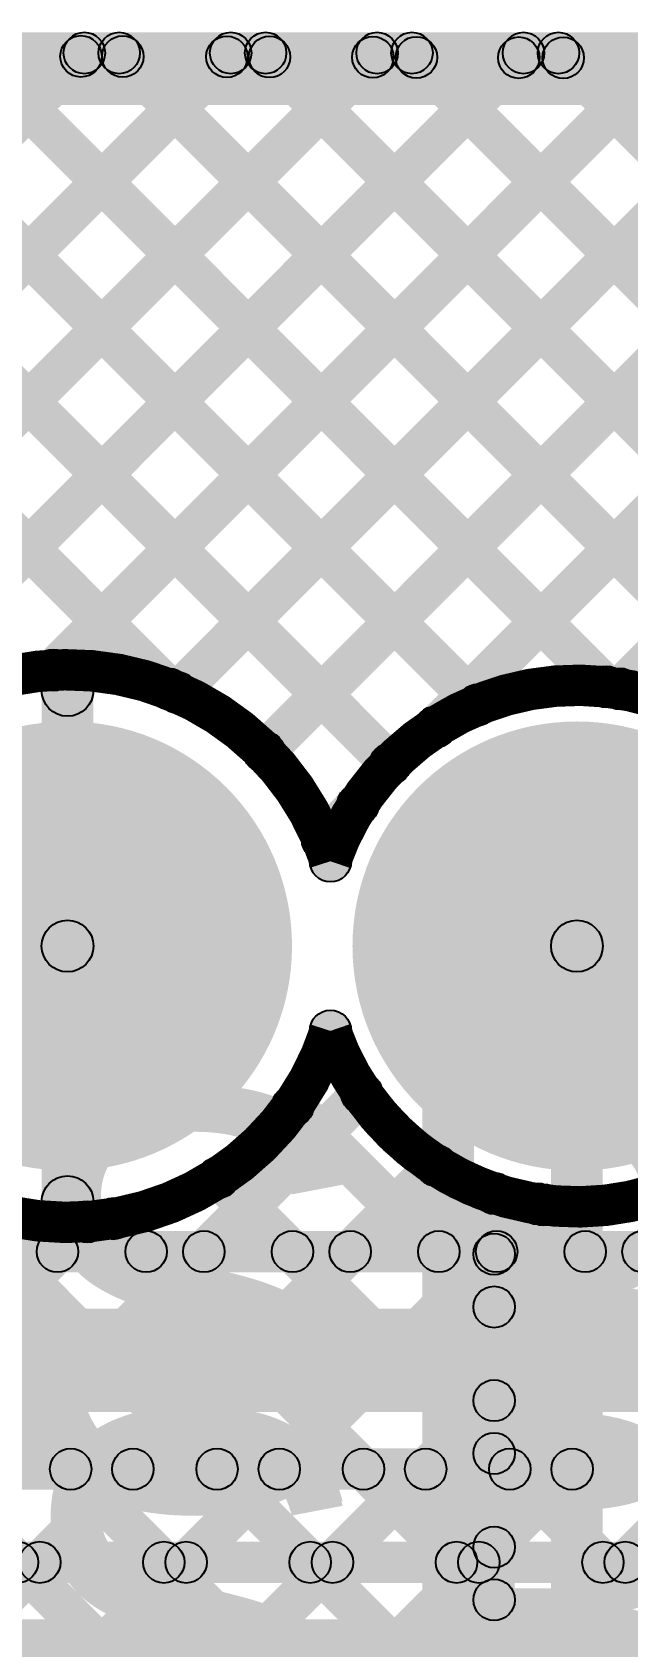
# Model space of a CAD drawing. Header units: millimetres. Extents: x 2.38 to 5.72, y -0.36 to 1.72.
# Drawn here: x 4.8378 to 4.9528, y 0.2097 to 0.5215 of the extents above; entities that cross this region are included whole.
import ezdxf

# ---------------------------------------------------------------- set-up
doc = ezdxf.new("R2010")
doc.units = ezdxf.units.MM
doc.header["$MEASUREMENT"] = 0
for name, color, linetype in [('BottomLayer', 5, 'Continuous'), ('BottomSolder', 6, 'Continuous'), ('Mechanical1', 6, 'Continuous'), ('MultiLayer', 9, 'Continuous'), ('PadHoleLayer', 156, 'Continuous'), ('TopLayer', 1, 'Continuous'), ('TopOverlay', 2, 'Continuous'), ('TopPaste', 8, 'Continuous'), ('TopSolder', 216, 'Continuous')]:
    doc.layers.add(name, color=color, linetype=linetype)

# ---------------------------------------------------------------- blocks, each defined once
blk = doc.blocks.new('S______B______3')
at = {"layer": 'TopLayer'}
for points in [[(-0.045, -0.0175), (-0.045, 0.0175), (-0.015, 0.0175), (-0.015, -0.0175)], [(0.015, -0.0175), (0.015, 0.0175), (0.045, 0.0175), (0.045, -0.0175)]]:
    blk.add_hatch(color=1, dxfattribs=at).paths.add_polyline_path(points)
at = {"layer": 'TopOverlay'}
h = blk.add_hatch(color=2, dxfattribs=at)
edge = h.paths.add_edge_path()
edge.add_arc((-0.05, 0.022), 0.0025, 0, 360)
h = blk.add_hatch(color=2, dxfattribs=at)
edge = h.paths.add_edge_path()
edge.add_arc((-0.05, 0.022), 0.0025, 0, 360)
for points in [[(-0.0525, 0.022), (-0.0475, 0.022), (-0.0475, -0.022), (-0.0525, -0.022)], [(0.05, 0.0245), (0.05, 0.0195), (-0.05, 0.0195), (-0.05, 0.0245)], [(0.0475, 0.022), (0.0525, 0.022), (0.0525, -0.022), (0.0475, -0.022)], [(0.05, -0.0195), (0.05, -0.0245), (-0.05, -0.0245), (-0.05, -0.0195)]]:
    blk.add_hatch(color=2, dxfattribs=at).paths.add_polyline_path(points)
h = blk.add_hatch(color=2, dxfattribs=at)
edge = h.paths.add_edge_path()
edge.add_arc((0.05, 0.022), 0.0025, 0, 360)
h = blk.add_hatch(color=2, dxfattribs=at)
edge = h.paths.add_edge_path()
edge.add_arc((0.05, 0.022), 0.0025, 0, 360)
h = blk.add_hatch(color=2, dxfattribs=at)
edge = h.paths.add_edge_path()
edge.add_arc((-0.05, -0.022), 0.0025, 0, 360)
h = blk.add_hatch(color=2, dxfattribs=at)
edge = h.paths.add_edge_path()
edge.add_arc((-0.05, -0.022), 0.0025, 0, 360)
h = blk.add_hatch(color=2, dxfattribs=at)
edge = h.paths.add_edge_path()
edge.add_arc((0.05, -0.022), 0.0025, 0, 360)
h = blk.add_hatch(color=2, dxfattribs=at)
edge = h.paths.add_edge_path()
edge.add_arc((0.05, -0.022), 0.0025, 0, 360)
at = {"layer": 'TopPaste'}
for points in [[(-0.045, -0.0175), (-0.045, 0.0175), (-0.015, 0.0175), (-0.015, -0.0175)], [(0.015, -0.0175), (0.015, 0.0175), (0.045, 0.0175), (0.045, -0.0175)]]:
    blk.add_hatch(color=8, dxfattribs=at).paths.add_polyline_path(points)
at = {"layer": 'TopSolder'}
for points in [[(-0.049, -0.0215), (-0.049, 0.0215), (-0.011, 0.0215), (-0.011, -0.0215)], [(0.011, -0.0215), (0.011, 0.0215), (0.049, 0.0215), (0.049, -0.0215)]]:
    blk.add_hatch(color=216, dxfattribs=at).paths.add_polyline_path(points)
at = {"layer": 'TopOverlay'}
for centre in [(-0.05, 0.022), (-0.05, 0.022), (0.05, 0.022), (0.05, 0.022), (-0.05, -0.022), (-0.05, -0.022), (0.05, -0.022), (0.05, -0.022)]:
    blk.add_circle(centre, 0.0025, dxfattribs=at)
blk.add_text('SB2', height=0.08, rotation=-180, dxfattribs=at).set_placement((0.195, 0.02799))
blk = doc.blocks.new('S______B______4')
at = {"layer": 'TopLayer'}
for points in [[(-0.045, -0.0175), (-0.045, 0.0175), (-0.015, 0.0175), (-0.015, -0.0175)], [(0.015, -0.0175), (0.015, 0.0175), (0.045, 0.0175), (0.045, -0.0175)]]:
    blk.add_hatch(color=1, dxfattribs=at).paths.add_polyline_path(points)
at = {"layer": 'TopOverlay'}
h = blk.add_hatch(color=2, dxfattribs=at)
edge = h.paths.add_edge_path()
edge.add_arc((-0.05, 0.022), 0.0025, 0, 360)
h = blk.add_hatch(color=2, dxfattribs=at)
edge = h.paths.add_edge_path()
edge.add_arc((-0.05, 0.022), 0.0025, 0, 360)
for points in [[(-0.0525, 0.022), (-0.0475, 0.022), (-0.0475, -0.022), (-0.0525, -0.022)], [(0.05, 0.0245), (0.05, 0.0195), (-0.05, 0.0195), (-0.05, 0.0245)], [(0.0475, 0.022), (0.0525, 0.022), (0.0525, -0.022), (0.0475, -0.022)], [(0.05, -0.0195), (0.05, -0.0245), (-0.05, -0.0245), (-0.05, -0.0195)]]:
    blk.add_hatch(color=2, dxfattribs=at).paths.add_polyline_path(points)
h = blk.add_hatch(color=2, dxfattribs=at)
edge = h.paths.add_edge_path()
edge.add_arc((0.05, 0.022), 0.0025, 0, 360)
h = blk.add_hatch(color=2, dxfattribs=at)
edge = h.paths.add_edge_path()
edge.add_arc((0.05, 0.022), 0.0025, 0, 360)
h = blk.add_hatch(color=2, dxfattribs=at)
edge = h.paths.add_edge_path()
edge.add_arc((-0.05, -0.022), 0.0025, 0, 360)
h = blk.add_hatch(color=2, dxfattribs=at)
edge = h.paths.add_edge_path()
edge.add_arc((-0.05, -0.022), 0.0025, 0, 360)
h = blk.add_hatch(color=2, dxfattribs=at)
edge = h.paths.add_edge_path()
edge.add_arc((0.05, -0.022), 0.0025, 0, 360)
h = blk.add_hatch(color=2, dxfattribs=at)
edge = h.paths.add_edge_path()
edge.add_arc((0.05, -0.022), 0.0025, 0, 360)
at = {"layer": 'TopPaste'}
for points in [[(-0.045, -0.0175), (-0.045, 0.0175), (-0.015, 0.0175), (-0.015, -0.0175)], [(0.015, -0.0175), (0.015, 0.0175), (0.045, 0.0175), (0.045, -0.0175)]]:
    blk.add_hatch(color=8, dxfattribs=at).paths.add_polyline_path(points)
at = {"layer": 'TopSolder'}
for points in [[(-0.049, -0.0215), (-0.049, 0.0215), (-0.011, 0.0215), (-0.011, -0.0215)], [(0.011, -0.0215), (0.011, 0.0215), (0.049, 0.0215), (0.049, -0.0215)]]:
    blk.add_hatch(color=216, dxfattribs=at).paths.add_polyline_path(points)
at = {"layer": 'TopOverlay'}
for centre in [(-0.05, 0.022), (-0.05, 0.022), (0.05, 0.022), (0.05, 0.022), (-0.05, -0.022), (-0.05, -0.022), (0.05, -0.022), (0.05, -0.022)]:
    blk.add_circle(centre, 0.0025, dxfattribs=at)
blk.add_text('SB1', height=0.08, rotation=-180, dxfattribs=at).set_placement((0.195, 0.03))
blk = doc.blocks.new('S3B_XH_A_1_LF__SN__B_24')
at = {"layer": 'BottomLayer'}
h = blk.add_hatch(color=5, dxfattribs=at)
edge = h.paths.add_edge_path()
edge.add_arc((0.09843, 0), 0.03937, 0, 360)
h = blk.add_hatch(color=5, dxfattribs=at)
edge = h.paths.add_edge_path()
edge.add_arc((0.19685, 0), 0.03937, 0, 360)
at = {"layer": 'BottomSolder'}
h = blk.add_hatch(color=6, dxfattribs=at)
edge = h.paths.add_edge_path()
edge.add_arc((0.09843, 0), 0.04337, 0, 360)
h = blk.add_hatch(color=6, dxfattribs=at)
edge = h.paths.add_edge_path()
edge.add_arc((0.19685, 0), 0.04337, 0, 360)
at = {"layer": 'MultiLayer'}
h = blk.add_hatch(color=9, dxfattribs=at)
edge = h.paths.add_edge_path()
edge.add_arc((0.09843, 0), 0.03937, 0, 360)
h = blk.add_hatch(color=9, dxfattribs=at)
edge = h.paths.add_edge_path()
edge.add_arc((0.19685, 0), 0.03937, 0, 360)
at = {"layer": 'PadHoleLayer'}
h = blk.add_hatch(color=156, dxfattribs=at)
edge = h.paths.add_edge_path()
edge.add_arc((0.09843, 0), 0.01772, 0, 360)
h = blk.add_hatch(color=156, dxfattribs=at)
edge = h.paths.add_edge_path()
edge.add_arc((0.19685, 0), 0.01772, 0, 360)
at = {"layer": 'TopLayer'}
h = blk.add_hatch(color=1, dxfattribs=at)
edge = h.paths.add_edge_path()
edge.add_arc((0.09843, 0), 0.03937, 0, 360)
h = blk.add_hatch(color=1, dxfattribs=at)
edge = h.paths.add_edge_path()
edge.add_arc((0.19685, 0), 0.03937, 0, 360)
at = {"layer": 'TopSolder'}
h = blk.add_hatch(color=216, dxfattribs=at)
edge = h.paths.add_edge_path()
edge.add_arc((0.09843, 0), 0.04337, 0, 360)
h = blk.add_hatch(color=216, dxfattribs=at)
edge = h.paths.add_edge_path()
edge.add_arc((0.19685, 0), 0.04337, 0, 360)

msp = doc.modelspace()

# ---------------------------------------------------------------- hatches: boundary and pattern name
at = {"layer": 'BottomLayer'}
for points in [[(4.63043, 0.51346), (4.63045, 0.52146), (5.12001, 0.51999), (5.11999, 0.51199)], [(4.57489, 0.23888), (4.56924, 0.24453), (4.84434, 0.51963), (4.84999, 0.51398)], [(4.57783, 0.21353), (4.57217, 0.21918), (4.87254, 0.51955), (4.87819, 0.51389)], [(4.58164, 0.18905), (4.57598, 0.19471), (4.90074, 0.51946), (4.90639, 0.51381)], [(4.58413, 0.16326), (4.57848, 0.16892), (4.92894, 0.51938), (4.93459, 0.51372)], [(4.73893, 0.51429), (4.74459, 0.51995), (4.86712, 0.39742), (4.86146, 0.39177)], [(4.7673, 0.51421), (4.77296, 0.51987), (4.9098, 0.38303), (4.90414, 0.37737)], [(4.79567, 0.51412), (4.80133, 0.51978), (4.92669, 0.39442), (4.92103, 0.38876)], [(4.82404, 0.51404), (4.8297, 0.51969), (4.95152, 0.39788), (4.94586, 0.39222)], [(4.84462, 0.39547), (4.83897, 0.40113), (4.95714, 0.5193), (4.96279, 0.51364)], [(4.85241, 0.51395), (4.85807, 0.51961), (4.99388, 0.38379), (4.98823, 0.37814)], [(4.86859, 0.39115), (4.86294, 0.39681), (4.98534, 0.51921), (4.99099, 0.51355)], [(4.88539, 0.37966), (4.87973, 0.38532), (5.01354, 0.51913), (5.01919, 0.51347)], [(4.88078, 0.51387), (4.88644, 0.51952), (5.00776, 0.3982), (5.00211, 0.39254)], [(4.90915, 0.51378), (4.91481, 0.51944), (5.03605, 0.3982), (5.03039, 0.39254)], [(4.91847, 0.38447), (4.91282, 0.39012), (5.04174, 0.51904), (5.04739, 0.51338)], [(4.93752, 0.5137), (4.94318, 0.51935), (5.06433, 0.3982), (5.05867, 0.39254)], [(4.95414, 0.39185), (4.94849, 0.39751), (5.06993, 0.51896), (5.07559, 0.5133)], [(4.6226, 0.46092), (4.62825, 0.46658), (4.92983, 0.16501), (4.92417, 0.15935)], [(4.6226, 0.43264), (4.62825, 0.4383), (4.92983, 0.13672), (4.92417, 0.13107)], [(4.84957, 0.345), (4.83957, 0.345), (4.83957, 0.39437), (4.84957, 0.39437)], [(4.89668, 0.36267), (4.89102, 0.36833), (4.89788, 0.37518), (4.90353, 0.36953)], [(4.7952, 0.34), (4.7952, 0.35), (4.84457, 0.35), (4.84457, 0.34)], [(4.84957, 0.29563), (4.83957, 0.29563), (4.83957, 0.345), (4.84957, 0.345)], [(4.948, 0.127), (4.938, 0.127), (4.938, 0.345), (4.948, 0.345)], [(4.69475, 0.10417), (4.68909, 0.10983), (4.89862, 0.31936), (4.90428, 0.3137)], [(4.88531, 0.31134), (4.89097, 0.317), (4.92983, 0.27814), (4.92417, 0.27249)], [(4.72303, 0.10417), (4.71737, 0.10983), (4.91298, 0.30543), (4.91863, 0.29977)], [(4.8709, 0.29747), (4.87656, 0.30313), (4.92983, 0.24986), (4.92417, 0.2442)], [(4.81683, 0.29497), (4.82249, 0.30063), (4.92983, 0.19329), (4.92417, 0.18763)], [(4.931, 0.13363), (4.923, 0.13363), (4.923, 0.29724), (4.931, 0.29724)], [(4.66646, 0.10417), (4.66081, 0.10983), (4.84557, 0.2946), (4.85123, 0.28894)], [(4.85056, 0.28953), (4.85621, 0.29519), (4.92983, 0.22157), (4.92417, 0.21592)], [(4.75132, 0.10417), (4.74566, 0.10983), (4.92417, 0.28834), (4.92983, 0.28268)], [(4.7796, 0.10417), (4.77394, 0.10983), (4.92417, 0.26006), (4.92983, 0.2544)], [(4.80788, 0.10417), (4.80223, 0.10983), (4.92417, 0.23177), (4.92983, 0.22612)]]:
    msp.add_hatch(color=5, dxfattribs=at).paths.add_polyline_path(points)
h = msp.add_hatch(color=5, dxfattribs=at)
edge = h.paths.add_edge_path()
edge.add_arc((4.84717, 0.51681), 0.004, 0, 360)
h = msp.add_hatch(color=5, dxfattribs=at)
edge = h.paths.add_edge_path()
edge.add_arc((4.85524, 0.51678), 0.004, 0, 360)
h = msp.add_hatch(color=5, dxfattribs=at)
edge = h.paths.add_edge_path()
edge.add_arc((4.87537, 0.51672), 0.004, 0, 360)
h = msp.add_hatch(color=5, dxfattribs=at)
edge = h.paths.add_edge_path()
edge.add_arc((4.88361, 0.5167), 0.004, 0, 360)
h = msp.add_hatch(color=5, dxfattribs=at)
edge = h.paths.add_edge_path()
edge.add_arc((4.90357, 0.51664), 0.004, 0, 360)
h = msp.add_hatch(color=5, dxfattribs=at)
edge = h.paths.add_edge_path()
edge.add_arc((4.91198, 0.51661), 0.004, 0, 360)
h = msp.add_hatch(color=5, dxfattribs=at)
edge = h.paths.add_edge_path()
edge.add_arc((4.93176, 0.51655), 0.004, 0, 360)
h = msp.add_hatch(color=5, dxfattribs=at)
edge = h.paths.add_edge_path()
edge.add_arc((4.94035, 0.51653), 0.004, 0, 360)
h = msp.add_hatch(color=5, dxfattribs=at)
edge = h.paths.add_edge_path()
edge.add_arc((4.8418, 0.3983), 0.004, 0, 360)
h = msp.add_hatch(color=5, dxfattribs=at)
edge = h.paths.add_edge_path()
edge.add_arc((4.84457, 0.39437), 0.005, 0, 360)
h = msp.add_hatch(color=5, dxfattribs=at)
edge = h.paths.add_edge_path()
edge.add_arc((4.94869, 0.39505), 0.004, 0, 360)
h = msp.add_hatch(color=5, dxfattribs=at)
edge = h.paths.add_edge_path()
edge.add_arc((4.86429, 0.3946), 0.004, 0, 360)
h = msp.add_hatch(color=5, dxfattribs=at)
edge = h.paths.add_edge_path()
edge.add_arc((4.86576, 0.39398), 0.004, 0, 360)
h = msp.add_hatch(color=5, dxfattribs=at)
edge = h.paths.add_edge_path()
edge.add_arc((4.95131, 0.39468), 0.004, 0, 360)
h = msp.add_hatch(color=5, dxfattribs=at)
edge = h.paths.add_edge_path()
edge.add_arc((4.92386, 0.39159), 0.004, 0, 360)
h = msp.add_hatch(color=5, dxfattribs=at)
edge = h.paths.add_edge_path()
edge.add_arc((4.91565, 0.3873), 0.004, 0, 360)
h = msp.add_hatch(color=5, dxfattribs=at)
edge = h.paths.add_edge_path()
edge.add_arc((4.88256, 0.38249), 0.004, 0, 360)
h = msp.add_hatch(color=5, dxfattribs=at)
edge = h.paths.add_edge_path()
edge.add_arc((4.90697, 0.3802), 0.004, 0, 360)
h = msp.add_hatch(color=5, dxfattribs=at)
edge = h.paths.add_edge_path()
edge.add_arc((4.90071, 0.37235), 0.004, 0, 360)
h = msp.add_hatch(color=5, dxfattribs=at)
edge = h.paths.add_edge_path()
edge.add_arc((4.89385, 0.3655), 0.004, 0, 360)
h = msp.add_hatch(color=5, dxfattribs=at)
edge = h.paths.add_edge_path()
edge.add_arc((4.89537, 0.36138), 0.004, 0, 360)
h = msp.add_hatch(color=5, dxfattribs=at)
edge = h.paths.add_edge_path()
edge.add_arc((4.89537, 0.36138), 0.004, 0, 360)
h = msp.add_hatch(color=5, dxfattribs=at)
edge = h.paths.add_edge_path()
edge.add_arc((4.84457, 0.345), 0.005, 0, 360)
h = msp.add_hatch(color=5, dxfattribs=at)
edge = h.paths.add_edge_path()
edge.add_arc((4.84457, 0.345), 0.005, 0, 360)
h = msp.add_hatch(color=5, dxfattribs=at)
edge = h.paths.add_edge_path()
edge.add_arc((4.84457, 0.345), 0.005, 0, 360)
h = msp.add_hatch(color=5, dxfattribs=at)
edge = h.paths.add_edge_path()
edge.add_arc((4.943, 0.345), 0.005, 0, 360)
h = msp.add_hatch(color=5, dxfattribs=at)
edge = h.paths.add_edge_path()
edge.add_arc((4.89537, 0.32862), 0.004, 0, 360)
h = msp.add_hatch(color=5, dxfattribs=at)
edge = h.paths.add_edge_path()
edge.add_arc((4.89537, 0.32862), 0.004, 0, 360)
h = msp.add_hatch(color=5, dxfattribs=at)
edge = h.paths.add_edge_path()
edge.add_arc((4.88814, 0.31417), 0.004, 0, 360)
h = msp.add_hatch(color=5, dxfattribs=at)
edge = h.paths.add_edge_path()
edge.add_arc((4.90145, 0.31653), 0.004, 0, 360)
h = msp.add_hatch(color=5, dxfattribs=at)
edge = h.paths.add_edge_path()
edge.add_arc((4.91581, 0.3026), 0.004, 0, 360)
h = msp.add_hatch(color=5, dxfattribs=at)
edge = h.paths.add_edge_path()
edge.add_arc((4.87373, 0.3003), 0.004, 0, 360)
h = msp.add_hatch(color=5, dxfattribs=at)
edge = h.paths.add_edge_path()
edge.add_arc((4.84457, 0.29563), 0.005, 0, 360)
h = msp.add_hatch(color=5, dxfattribs=at)
edge = h.paths.add_edge_path()
edge.add_arc((4.927, 0.29724), 0.004, 0, 360)
h = msp.add_hatch(color=5, dxfattribs=at)
edge = h.paths.add_edge_path()
edge.add_arc((4.927, 0.29724), 0.004, 0, 360)
h = msp.add_hatch(color=5, dxfattribs=at)
edge = h.paths.add_edge_path()
edge.add_arc((4.85338, 0.29236), 0.004, 0, 360)
h = msp.add_hatch(color=5, dxfattribs=at)
edge = h.paths.add_edge_path()
edge.add_arc((4.8484, 0.29177), 0.004, 0, 360)
h = msp.add_hatch(color=5, dxfattribs=at)
edge = h.paths.add_edge_path()
edge.add_arc((4.927, 0.28551), 0.004, 0, 360)
h = msp.add_hatch(color=5, dxfattribs=at)
edge = h.paths.add_edge_path()
edge.add_arc((4.927, 0.27531), 0.004, 0, 360)
h = msp.add_hatch(color=5, dxfattribs=at)
edge = h.paths.add_edge_path()
edge.add_arc((4.927, 0.25723), 0.004, 0, 360)
h = msp.add_hatch(color=5, dxfattribs=at)
edge = h.paths.add_edge_path()
edge.add_arc((4.927, 0.24703), 0.004, 0, 360)
h = msp.add_hatch(color=5, dxfattribs=at)
edge = h.paths.add_edge_path()
edge.add_arc((4.927, 0.22894), 0.004, 0, 360)
h = msp.add_hatch(color=5, dxfattribs=at)
edge = h.paths.add_edge_path()
edge.add_arc((4.927, 0.21875), 0.004, 0, 360)
at = {"layer": 'Mechanical1'}
msp.add_hatch(color=6, dxfattribs=at).paths.add_polyline_path([(3.093, 0.50744), (3.093, 0.51744), (5.14056, 0.51744), (5.14056, 0.50744)])
at = {"layer": 'TopLayer'}
for points in [[(4.63044, 0.51346), (4.63044, 0.52146), (5.118, 0.52146), (5.118, 0.51346)], [(4.61919, 0.28317), (4.61353, 0.28883), (4.84499, 0.52028), (4.85064, 0.51463)], [(4.64747, 0.28317), (4.64182, 0.28883), (4.87327, 0.52028), (4.87893, 0.51463)], [(4.67576, 0.28317), (4.6701, 0.28883), (4.90156, 0.52028), (4.90721, 0.51463)], [(4.70404, 0.28317), (4.69838, 0.28883), (4.92984, 0.52028), (4.9355, 0.51463)], [(4.7386, 0.51463), (4.74426, 0.52028), (4.86712, 0.39742), (4.86146, 0.39177)], [(4.76688, 0.51463), (4.77254, 0.52028), (4.9098, 0.38303), (4.90414, 0.37737)], [(4.79517, 0.51463), (4.80082, 0.52028), (4.92669, 0.39442), (4.92103, 0.38876)], [(4.82345, 0.51463), (4.82911, 0.52028), (4.95152, 0.39788), (4.94586, 0.39222)], [(4.84462, 0.39547), (4.83897, 0.40113), (4.95812, 0.52028), (4.96378, 0.51463)], [(4.85174, 0.51463), (4.85739, 0.52028), (4.99388, 0.38379), (4.98823, 0.37814)], [(4.86859, 0.39115), (4.86294, 0.39681), (4.98641, 0.52028), (4.99207, 0.51463)], [(4.88539, 0.37966), (4.87973, 0.38532), (5.01469, 0.52028), (5.02035, 0.51463)], [(4.88002, 0.51463), (4.88568, 0.52028), (5.00776, 0.3982), (5.00211, 0.39254)], [(4.9083, 0.51463), (4.91396, 0.52028), (5.03542, 0.39883), (5.02976, 0.39317)], [(4.91847, 0.38447), (4.91282, 0.39012), (5.04298, 0.52028), (5.04863, 0.51463)], [(4.93659, 0.51463), (4.94225, 0.52028), (5.0637, 0.39883), (5.05804, 0.39317)], [(4.95414, 0.39185), (4.94849, 0.39751), (5.07126, 0.52028), (5.07692, 0.51463)], [(4.84957, 0.345), (4.83957, 0.345), (4.83957, 0.39437), (4.84957, 0.39437)], [(4.89668, 0.36267), (4.89102, 0.36833), (4.89788, 0.37518), (4.90353, 0.36953)], [(4.7952, 0.34), (4.7952, 0.35), (4.84457, 0.35), (4.84457, 0.34)], [(4.84957, 0.29563), (4.83957, 0.29563), (4.83957, 0.345), (4.84957, 0.345)], [(4.87375, 0.28317), (4.86809, 0.28883), (4.89862, 0.31936), (4.90428, 0.3137)], [(4.88531, 0.31134), (4.89097, 0.317), (4.91914, 0.28883), (4.91349, 0.28317)], [(4.8709, 0.29747), (4.87656, 0.30313), (4.89086, 0.28883), (4.8852, 0.28317)], [(4.90203, 0.28317), (4.89637, 0.28883), (4.91298, 0.30543), (4.91863, 0.29977)], [(4.93032, 0.28317), (4.92466, 0.28883), (4.93371, 0.29788), (4.93936, 0.29222)], [(4.93256, 0.29238), (4.93822, 0.29804), (4.94743, 0.28883), (4.94177, 0.28317)], [(4.84546, 0.28317), (4.83981, 0.28883), (4.84557, 0.2946), (4.85123, 0.28894)], [(4.85056, 0.28953), (4.85621, 0.29519), (4.86257, 0.28883), (4.85692, 0.28317)], [(4.457, 0.282), (4.457, 0.29), (4.972, 0.29), (4.972, 0.282)], [(4.457, 0.255), (4.457, 0.275), (4.998, 0.275), (4.998, 0.255)], [(4.4657, 0.24), (4.4657, 0.248), (4.972, 0.248), (4.972, 0.24)], [(4.84203, 0.22317), (4.83637, 0.22883), (4.85437, 0.24683), (4.86003, 0.24117)], [(4.84235, 0.24117), (4.84801, 0.24683), (4.86601, 0.22883), (4.86035, 0.22317)], [(4.87032, 0.22317), (4.86466, 0.22883), (4.88266, 0.24683), (4.88832, 0.24117)], [(4.87063, 0.24117), (4.87629, 0.24683), (4.89429, 0.22883), (4.88863, 0.22317)], [(4.8986, 0.22317), (4.89294, 0.22883), (4.91094, 0.24683), (4.9166, 0.24117)], [(4.89892, 0.24117), (4.90457, 0.24683), (4.92257, 0.22883), (4.91692, 0.22317)], [(4.92688, 0.22317), (4.92123, 0.22883), (4.93923, 0.24683), (4.94488, 0.24117)], [(4.9272, 0.24117), (4.93286, 0.24683), (4.95086, 0.22883), (4.9452, 0.22317)], [(4.95517, 0.22317), (4.94951, 0.22883), (4.96751, 0.24683), (4.97317, 0.24117)], [(4.567, 0.222), (4.567, 0.23), (4.972, 0.23), (4.972, 0.222)], [(4.567, 0.195), (4.567, 0.215), (4.998, 0.215), (4.998, 0.195)]]:
    msp.add_hatch(color=1, dxfattribs=at).paths.add_polyline_path(points)
h = msp.add_hatch(color=1, dxfattribs=at)
edge = h.paths.add_edge_path()
edge.add_arc((4.84782, 0.51746), 0.004, 0, 360)
h = msp.add_hatch(color=1, dxfattribs=at)
edge = h.paths.add_edge_path()
edge.add_arc((4.85456, 0.51746), 0.004, 0, 360)
h = msp.add_hatch(color=1, dxfattribs=at)
edge = h.paths.add_edge_path()
edge.add_arc((4.8761, 0.51746), 0.004, 0, 360)
h = msp.add_hatch(color=1, dxfattribs=at)
edge = h.paths.add_edge_path()
edge.add_arc((4.88285, 0.51746), 0.004, 0, 360)
h = msp.add_hatch(color=1, dxfattribs=at)
edge = h.paths.add_edge_path()
edge.add_arc((4.90438, 0.51746), 0.004, 0, 360)
h = msp.add_hatch(color=1, dxfattribs=at)
edge = h.paths.add_edge_path()
edge.add_arc((4.91113, 0.51746), 0.004, 0, 360)
h = msp.add_hatch(color=1, dxfattribs=at)
edge = h.paths.add_edge_path()
edge.add_arc((4.93267, 0.51746), 0.004, 0, 360)
h = msp.add_hatch(color=1, dxfattribs=at)
edge = h.paths.add_edge_path()
edge.add_arc((4.93942, 0.51746), 0.004, 0, 360)
h = msp.add_hatch(color=1, dxfattribs=at)
edge = h.paths.add_edge_path()
edge.add_arc((4.8418, 0.3983), 0.004, 0, 360)
h = msp.add_hatch(color=1, dxfattribs=at)
edge = h.paths.add_edge_path()
edge.add_arc((4.84457, 0.39437), 0.005, 0, 360)
h = msp.add_hatch(color=1, dxfattribs=at)
edge = h.paths.add_edge_path()
edge.add_arc((4.94869, 0.39505), 0.004, 0, 360)
h = msp.add_hatch(color=1, dxfattribs=at)
edge = h.paths.add_edge_path()
edge.add_arc((4.86429, 0.3946), 0.004, 0, 360)
h = msp.add_hatch(color=1, dxfattribs=at)
edge = h.paths.add_edge_path()
edge.add_arc((4.86576, 0.39398), 0.004, 0, 360)
h = msp.add_hatch(color=1, dxfattribs=at)
edge = h.paths.add_edge_path()
edge.add_arc((4.95131, 0.39468), 0.004, 0, 360)
h = msp.add_hatch(color=1, dxfattribs=at)
edge = h.paths.add_edge_path()
edge.add_arc((4.92386, 0.39159), 0.004, 0, 360)
h = msp.add_hatch(color=1, dxfattribs=at)
edge = h.paths.add_edge_path()
edge.add_arc((4.91565, 0.3873), 0.004, 0, 360)
h = msp.add_hatch(color=1, dxfattribs=at)
edge = h.paths.add_edge_path()
edge.add_arc((4.88256, 0.38249), 0.004, 0, 360)
h = msp.add_hatch(color=1, dxfattribs=at)
edge = h.paths.add_edge_path()
edge.add_arc((4.90697, 0.3802), 0.004, 0, 360)
h = msp.add_hatch(color=1, dxfattribs=at)
edge = h.paths.add_edge_path()
edge.add_arc((4.90071, 0.37235), 0.004, 0, 360)
h = msp.add_hatch(color=1, dxfattribs=at)
edge = h.paths.add_edge_path()
edge.add_arc((4.89385, 0.3655), 0.004, 0, 360)
h = msp.add_hatch(color=1, dxfattribs=at)
edge = h.paths.add_edge_path()
edge.add_arc((4.89537, 0.36138), 0.004, 0, 360)
h = msp.add_hatch(color=1, dxfattribs=at)
edge = h.paths.add_edge_path()
edge.add_arc((4.89537, 0.36138), 0.004, 0, 360)
h = msp.add_hatch(color=1, dxfattribs=at)
edge = h.paths.add_edge_path()
edge.add_arc((4.84457, 0.345), 0.005, 0, 360)
h = msp.add_hatch(color=1, dxfattribs=at)
edge = h.paths.add_edge_path()
edge.add_arc((4.84457, 0.345), 0.005, 0, 360)
h = msp.add_hatch(color=1, dxfattribs=at)
edge = h.paths.add_edge_path()
edge.add_arc((4.84457, 0.345), 0.005, 0, 360)
h = msp.add_hatch(color=1, dxfattribs=at)
edge = h.paths.add_edge_path()
edge.add_arc((4.89537, 0.32862), 0.004, 0, 360)
h = msp.add_hatch(color=1, dxfattribs=at)
edge = h.paths.add_edge_path()
edge.add_arc((4.89537, 0.32862), 0.004, 0, 360)
h = msp.add_hatch(color=1, dxfattribs=at)
edge = h.paths.add_edge_path()
edge.add_arc((4.88814, 0.31417), 0.004, 0, 360)
h = msp.add_hatch(color=1, dxfattribs=at)
edge = h.paths.add_edge_path()
edge.add_arc((4.90145, 0.31653), 0.004, 0, 360)
h = msp.add_hatch(color=1, dxfattribs=at)
edge = h.paths.add_edge_path()
edge.add_arc((4.91581, 0.3026), 0.004, 0, 360)
h = msp.add_hatch(color=1, dxfattribs=at)
edge = h.paths.add_edge_path()
edge.add_arc((4.87373, 0.3003), 0.004, 0, 360)
h = msp.add_hatch(color=1, dxfattribs=at)
edge = h.paths.add_edge_path()
edge.add_arc((4.84457, 0.29563), 0.005, 0, 360)
h = msp.add_hatch(color=1, dxfattribs=at)
edge = h.paths.add_edge_path()
edge.add_arc((4.85338, 0.29236), 0.004, 0, 360)
h = msp.add_hatch(color=1, dxfattribs=at)
edge = h.paths.add_edge_path()
edge.add_arc((4.93539, 0.29521), 0.004, 0, 360)
h = msp.add_hatch(color=1, dxfattribs=at)
edge = h.paths.add_edge_path()
edge.add_arc((4.93653, 0.29505), 0.004, 0, 360)
h = msp.add_hatch(color=1, dxfattribs=at)
edge = h.paths.add_edge_path()
edge.add_arc((4.8484, 0.29177), 0.004, 0, 360)
h = msp.add_hatch(color=1, dxfattribs=at)
edge = h.paths.add_edge_path()
edge.add_arc((4.84263, 0.286), 0.004, 0, 360)
h = msp.add_hatch(color=1, dxfattribs=at)
edge = h.paths.add_edge_path()
edge.add_arc((4.85975, 0.286), 0.004, 0, 360)
h = msp.add_hatch(color=1, dxfattribs=at)
edge = h.paths.add_edge_path()
edge.add_arc((4.87092, 0.286), 0.004, 0, 360)
h = msp.add_hatch(color=1, dxfattribs=at)
edge = h.paths.add_edge_path()
edge.add_arc((4.88803, 0.286), 0.004, 0, 360)
h = msp.add_hatch(color=1, dxfattribs=at)
edge = h.paths.add_edge_path()
edge.add_arc((4.8992, 0.286), 0.004, 0, 360)
h = msp.add_hatch(color=1, dxfattribs=at)
edge = h.paths.add_edge_path()
edge.add_arc((4.91631, 0.286), 0.004, 0, 360)
h = msp.add_hatch(color=1, dxfattribs=at)
edge = h.paths.add_edge_path()
edge.add_arc((4.92749, 0.286), 0.004, 0, 360)
h = msp.add_hatch(color=1, dxfattribs=at)
edge = h.paths.add_edge_path()
edge.add_arc((4.9446, 0.286), 0.004, 0, 360)
h = msp.add_hatch(color=1, dxfattribs=at)
edge = h.paths.add_edge_path()
edge.add_arc((4.95577, 0.286), 0.004, 0, 360)
h = msp.add_hatch(color=1, dxfattribs=at)
edge = h.paths.add_edge_path()
edge.add_arc((4.84518, 0.244), 0.004, 0, 360)
h = msp.add_hatch(color=1, dxfattribs=at)
edge = h.paths.add_edge_path()
edge.add_arc((4.8572, 0.244), 0.004, 0, 360)
h = msp.add_hatch(color=1, dxfattribs=at)
edge = h.paths.add_edge_path()
edge.add_arc((4.87346, 0.244), 0.004, 0, 360)
h = msp.add_hatch(color=1, dxfattribs=at)
edge = h.paths.add_edge_path()
edge.add_arc((4.88549, 0.244), 0.004, 0, 360)
h = msp.add_hatch(color=1, dxfattribs=at)
edge = h.paths.add_edge_path()
edge.add_arc((4.90175, 0.244), 0.004, 0, 360)
h = msp.add_hatch(color=1, dxfattribs=at)
edge = h.paths.add_edge_path()
edge.add_arc((4.91377, 0.244), 0.004, 0, 360)
h = msp.add_hatch(color=1, dxfattribs=at)
edge = h.paths.add_edge_path()
edge.add_arc((4.93003, 0.244), 0.004, 0, 360)
h = msp.add_hatch(color=1, dxfattribs=at)
edge = h.paths.add_edge_path()
edge.add_arc((4.94206, 0.244), 0.004, 0, 360)
h = msp.add_hatch(color=1, dxfattribs=at)
edge = h.paths.add_edge_path()
edge.add_arc((4.8349, 0.226), 0.004, 0, 360)
h = msp.add_hatch(color=1, dxfattribs=at)
edge = h.paths.add_edge_path()
edge.add_arc((4.8392, 0.226), 0.004, 0, 360)
h = msp.add_hatch(color=1, dxfattribs=at)
edge = h.paths.add_edge_path()
edge.add_arc((4.86318, 0.226), 0.004, 0, 360)
h = msp.add_hatch(color=1, dxfattribs=at)
edge = h.paths.add_edge_path()
edge.add_arc((4.86749, 0.226), 0.004, 0, 360)
h = msp.add_hatch(color=1, dxfattribs=at)
edge = h.paths.add_edge_path()
edge.add_arc((4.89146, 0.226), 0.004, 0, 360)
h = msp.add_hatch(color=1, dxfattribs=at)
edge = h.paths.add_edge_path()
edge.add_arc((4.89577, 0.226), 0.004, 0, 360)
h = msp.add_hatch(color=1, dxfattribs=at)
edge = h.paths.add_edge_path()
edge.add_arc((4.91975, 0.226), 0.004, 0, 360)
h = msp.add_hatch(color=1, dxfattribs=at)
edge = h.paths.add_edge_path()
edge.add_arc((4.92406, 0.226), 0.004, 0, 360)
h = msp.add_hatch(color=1, dxfattribs=at)
edge = h.paths.add_edge_path()
edge.add_arc((4.94803, 0.226), 0.004, 0, 360)
h = msp.add_hatch(color=1, dxfattribs=at)
edge = h.paths.add_edge_path()
edge.add_arc((4.95234, 0.226), 0.004, 0, 360)

# ---------------------------------------------------------------- linework, layer by layer
at = {"layer": 'BottomLayer', "const_width": 0.008}
for points in [[(4.89537, 0.32862, -6.358332), (4.89537, 0.36138)], [(4.89537, 0.36138, -0.723758), (4.99106, 0.36009)], [(4.927, 0.29724, -0.233164), (4.89537, 0.32862)]]:
    msp.add_lwpolyline(points, format="xyb", dxfattribs=at)
at = {"layer": 'BottomLayer'}
for centre, radius in [((4.84717, 0.51681), 0.004), ((4.85524, 0.51678), 0.004), ((4.87537, 0.51672), 0.004), ((4.88361, 0.5167), 0.004), ((4.90357, 0.51664), 0.004), ((4.91198, 0.51661), 0.004), ((4.93176, 0.51655), 0.004), ((4.94035, 0.51653), 0.004), ((4.8418, 0.3983), 0.004), ((4.84457, 0.39437), 0.005), ((4.94869, 0.39505), 0.004), ((4.86429, 0.3946), 0.004), ((4.86576, 0.39398), 0.004), ((4.95131, 0.39468), 0.004), ((4.92386, 0.39159), 0.004), ((4.91565, 0.3873), 0.004), ((4.88256, 0.38249), 0.004), ((4.90697, 0.3802), 0.004), ((4.90071, 0.37235), 0.004), ((4.89385, 0.3655), 0.004), ((4.89537, 0.36138), 0.004), ((4.89537, 0.36138), 0.004), ((4.84457, 0.345), 0.005), ((4.84457, 0.345), 0.005), ((4.84457, 0.345), 0.005), ((4.943, 0.345), 0.005), ((4.89537, 0.32862), 0.004), ((4.89537, 0.32862), 0.004), ((4.88814, 0.31417), 0.004), ((4.90145, 0.31653), 0.004), ((4.91581, 0.3026), 0.004), ((4.87373, 0.3003), 0.004), ((4.84457, 0.29563), 0.005), ((4.927, 0.29724), 0.004), ((4.927, 0.29724), 0.004), ((4.85338, 0.29236), 0.004), ((4.8484, 0.29177), 0.004), ((4.927, 0.28551), 0.004), ((4.927, 0.27531), 0.004), ((4.927, 0.25723), 0.004), ((4.927, 0.24703), 0.004), ((4.927, 0.22894), 0.004), ((4.927, 0.21875), 0.004)]:
    msp.add_circle(centre, radius, dxfattribs=at)
at = {"layer": 'TopLayer', "const_width": 0.008}
for points in [[(4.89537, 0.32862, -6.358332), (4.89537, 0.36138)], [(4.89537, 0.36138, -0.723758), (4.99106, 0.36009)], [(4.99106, 0.32991, -0.723758), (4.89537, 0.32862)]]:
    msp.add_lwpolyline(points, format="xyb", dxfattribs=at)
at = {"layer": 'TopLayer'}
for centre, radius in [((4.84782, 0.51746), 0.004), ((4.85456, 0.51746), 0.004), ((4.8761, 0.51746), 0.004), ((4.88285, 0.51746), 0.004), ((4.90438, 0.51746), 0.004), ((4.91113, 0.51746), 0.004), ((4.93267, 0.51746), 0.004), ((4.93942, 0.51746), 0.004), ((4.8418, 0.3983), 0.004), ((4.84457, 0.39437), 0.005), ((4.94869, 0.39505), 0.004), ((4.86429, 0.3946), 0.004), ((4.86576, 0.39398), 0.004), ((4.95131, 0.39468), 0.004), ((4.92386, 0.39159), 0.004), ((4.91565, 0.3873), 0.004), ((4.88256, 0.38249), 0.004), ((4.90697, 0.3802), 0.004), ((4.90071, 0.37235), 0.004), ((4.89385, 0.3655), 0.004), ((4.89537, 0.36138), 0.004), ((4.89537, 0.36138), 0.004), ((4.84457, 0.345), 0.005), ((4.84457, 0.345), 0.005), ((4.84457, 0.345), 0.005), ((4.89537, 0.32862), 0.004), ((4.89537, 0.32862), 0.004), ((4.88814, 0.31417), 0.004), ((4.90145, 0.31653), 0.004), ((4.91581, 0.3026), 0.004), ((4.87373, 0.3003), 0.004), ((4.84457, 0.29563), 0.005), ((4.85338, 0.29236), 0.004), ((4.93539, 0.29521), 0.004), ((4.93653, 0.29505), 0.004), ((4.8484, 0.29177), 0.004), ((4.84263, 0.286), 0.004), ((4.85975, 0.286), 0.004), ((4.87092, 0.286), 0.004), ((4.88803, 0.286), 0.004), ((4.8992, 0.286), 0.004), ((4.91631, 0.286), 0.004), ((4.92749, 0.286), 0.004), ((4.9446, 0.286), 0.004), ((4.95577, 0.286), 0.004), ((4.84518, 0.244), 0.004), ((4.8572, 0.244), 0.004), ((4.87346, 0.244), 0.004), ((4.88549, 0.244), 0.004), ((4.90175, 0.244), 0.004), ((4.91377, 0.244), 0.004), ((4.93003, 0.244), 0.004), ((4.94206, 0.244), 0.004), ((4.8349, 0.226), 0.004), ((4.8392, 0.226), 0.004), ((4.86318, 0.226), 0.004), ((4.86749, 0.226), 0.004), ((4.89146, 0.226), 0.004), ((4.89577, 0.226), 0.004), ((4.91975, 0.226), 0.004), ((4.92406, 0.226), 0.004), ((4.94803, 0.226), 0.004), ((4.95234, 0.226), 0.004)]:
    msp.add_circle(centre, radius, dxfattribs=at)

# ---------------------------------------------------------------- block references
at = {"rotation": 180}
for name, p in [('S3B_XH_A_1_LF__SN__B_24', (5.04143, 0.345)), ('S______B______3', (5.028, 0.265)), ('S______B______4', (5.028, 0.205))]:
    msp.add_blockref(name, p, dxfattribs=at)

# ---------------------------------------------------------------- texts
at = {"layer": 'TopOverlay'}
for s, p in [('SB2', (4.833, 0.23612)), ('SB1', (4.833, 0.17411))]:
    msp.add_text(s, height=0.08, dxfattribs=at).set_placement(p)

doc.saveas('drawing.dxf')
